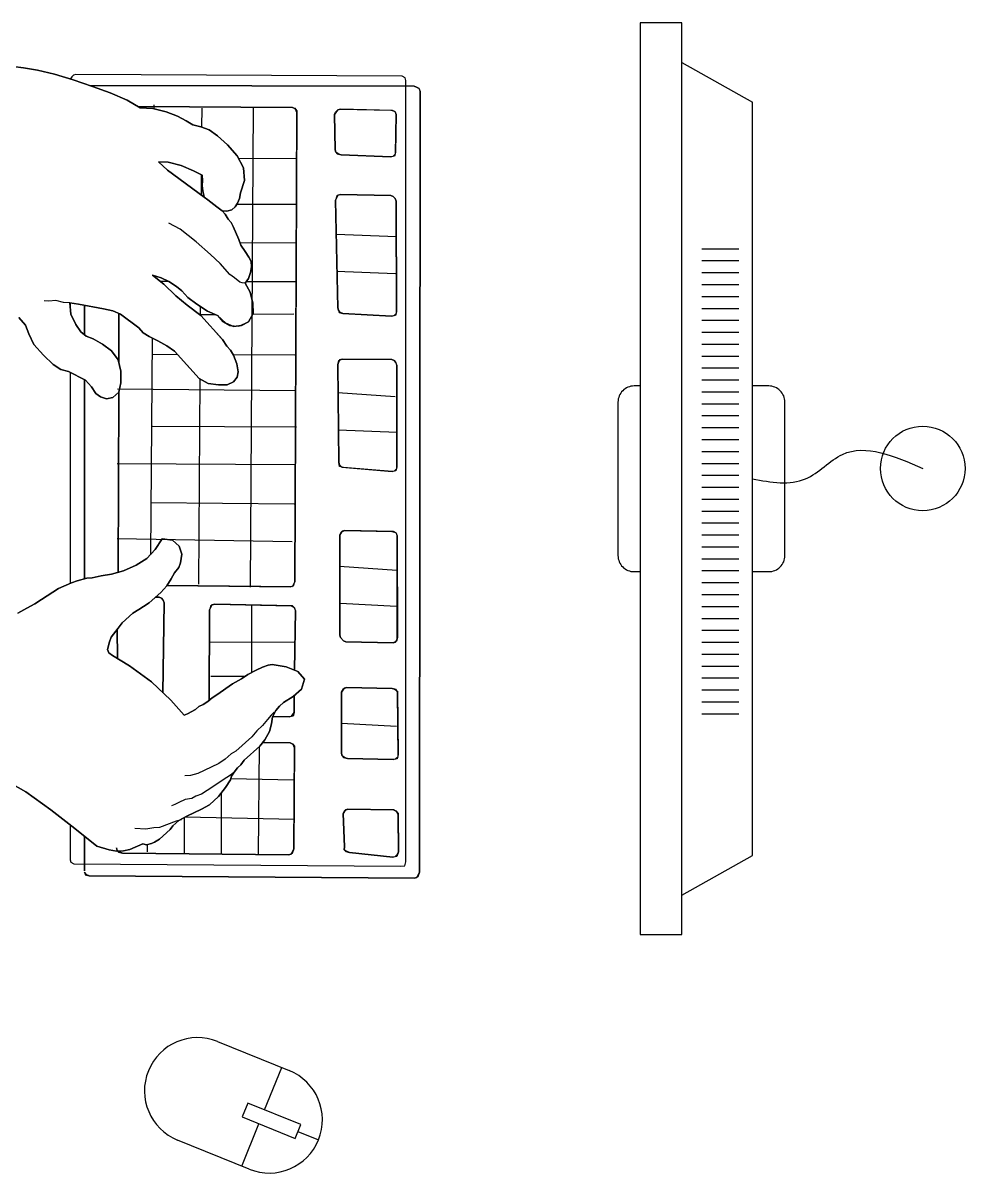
# Model space of a CAD drawing. Header units: metres. Extents: x 1905 to 1922.2, y 1773.7 to 1790.9.
# Drawn here: x 1908.235 to 1908.729, y 1775.417 to 1776.02 of the extents above; entities that cross this region are included whole.
import ezdxf

# ---------------------------------------------------------------- set-up
doc = ezdxf.new("R2010")
doc.units = ezdxf.units.M
doc.layers.add('ARREDI', color=7, linetype='Continuous')

# ---------------------------------------------------------------- blocks, each defined once
blk = doc.blocks.new('man_top_5')
at = {"color": 0}
for points in [[(0.02712, 0.17507), (0.03246, 0.17437), (0.03983, 0.17315), (0.04881, 0.17102), (0.05857, 0.16801), (0.06872, 0.16458), (0.07805, 0.16119), (0.08694, 0.15741), (0.09375, 0.15332), (0.10035, 0.15297), (0.10729, 0.15136), (0.11336, 0.14897), (0.11779, 0.14666), (0.12139, 0.14441), (0.12547, 0.14336), (0.12993, 0.14188), (0.13431, 0.13875), (0.13943, 0.13393), (0.1445, 0.12829), (0.14788, 0.12191), (0.14836, 0.11527), (0.14635, 0.10876), (0.14579, 0.1059), (0.14483, 0.10347), (0.14349, 0.10147), (0.14175, 0.09991), (0.13923, 0.09922), (0.13676, 0.09935), (0.13398, 0.10157), (0.12921, 0.10513), (0.12722, 0.10648), (0.12657, 0.10982), (0.12631, 0.11273), (0.12644, 0.1152), (0.12618, 0.11811), (0.12176, 0.12041), (0.1153, 0.12323), (0.10836, 0.12485), (0.10341, 0.12511), (0.10814, 0.12072), (0.12722, 0.10648), (0.12921, 0.10513), (0.13398, 0.10157), (0.13676, 0.09935), (0.13832, 0.09762), (0.13984, 0.09506), (0.1414, 0.09332), (0.14252, 0.09119), (0.14547, 0.08442), (0.14655, 0.08147), (0.14885, 0.07804), (0.15076, 0.07504), (0.15188, 0.07292), (0.15214, 0.07001), (0.15157, 0.06715), (0.15057, 0.06389), (0.14879, 0.06151), (0.15144, 0.05682), (0.15278, 0.05096), (0.1529, 0.04558), (0.1506, 0.04115), (0.14678, 0.03929), (0.14261, 0.03869), (0.13858, 0.04056), (0.13424, 0.04451), (0.129, 0.04685), (0.1234, 0.05046), (0.11863, 0.05402), (0.11551, 0.0575), (0.11273, 0.05971), (0.10874, 0.0624), (0.10471, 0.06427), (0.10024, 0.06575), (0.10618, 0.06089), (0.11247, 0.05476), (0.11841, 0.0499), (0.12557, 0.04456), (0.13688, 0.03197), (0.13918, 0.02854), (0.14113, 0.02636), (0.14265, 0.0238), (0.14447, 0.01916), (0.14507, 0.01499), (0.1445, 0.01213), (0.14272, 0.00974), (0.13934, 0.00827), (0.13478, 0.0081), (0.12944, 0.0088), (0.12463, 0.01154), (0.11175, 0.02587), (0.10776, 0.02856), (0.10295, 0.0313), (0.09852, 0.0336), (0.09531, 0.03542), (0.09297, 0.03803), (0.08343, 0.04515), (0.0794, 0.04702), (0.0745, 0.04811), (0.06139, 0.05046), (0.05688, 0.05112), (0.0574, 0.0453), (0.06, 0.03979), (0.06268, 0.03593), (0.06546, 0.03371), (0.0691, 0.03228), (0.07392, 0.02954), (0.07869, 0.02598), (0.08216, 0.02124), (0.0835, 0.01539), (0.08358, 0.00918), (0.08249, 0.00428), (0.07945, 0.00155), (0.07611, 0.0009), (0.07286, 0.0019), (0.07047, 0.00368), (0.06817, 0.00711), (0.06505, 0.01058), (0.0562, 0.01519), (0.05213, 0.01623), (0.04814, 0.01893), (0.04302, 0.02375), (0.03795, 0.02939), (0.03535, 0.0349), (0.03353, 0.03955), (0.03002, 0.04346)], [(0.03002, 0.04346), (0.03353, 0.03955), (0.03535, 0.0349), (0.03795, 0.02939), (0.04302, 0.02375), (0.04814, 0.01893), (0.05213, 0.01623), (0.0562, 0.01519), (0.06505, 0.01058), (0.06817, 0.00711), (0.07047, 0.00368), (0.07286, 0.0019), (0.07611, 0.0009), (0.07945, 0.00155), (0.08249, 0.00428), (0.08358, 0.00918), (0.0835, 0.01539), (0.08216, 0.02124), (0.07869, 0.02598), (0.07392, 0.02954), (0.0691, 0.03228), (0.06546, 0.03371), (0.06268, 0.03593), (0.06, 0.03979), (0.0574, 0.0453), (0.05688, 0.05112), (0.06139, 0.05046), (0.0745, 0.04811), (0.0794, 0.04702), (0.08343, 0.04515), (0.09297, 0.03803), (0.09531, 0.03542), (0.09852, 0.0336), (0.10295, 0.0313), (0.10776, 0.02856), (0.11175, 0.02587), (0.12463, 0.01154), (0.12944, 0.0088), (0.13478, 0.0081), (0.13934, 0.00827), (0.14272, 0.00974), (0.1445, 0.01213), (0.14507, 0.01499), (0.14447, 0.01916), (0.14265, 0.0238), (0.14113, 0.02636), (0.13918, 0.02854), (0.13688, 0.03197), (0.12557, 0.04456), (0.11841, 0.0499), (0.11247, 0.05476), (0.10618, 0.06089), (0.10024, 0.06575), (0.10471, 0.06427), (0.10874, 0.0624), (0.11273, 0.05971), (0.11551, 0.0575), (0.11863, 0.05402), (0.1234, 0.05046), (0.129, 0.04685), (0.13424, 0.04451), (0.13858, 0.04056), (0.14261, 0.03869), (0.14678, 0.03929), (0.1506, 0.04115), (0.1529, 0.04558), (0.15278, 0.05096), (0.15144, 0.05682), (0.14879, 0.06151), (0.15057, 0.06389), (0.15157, 0.06715), (0.15214, 0.07001), (0.15188, 0.07292), (0.15076, 0.07504), (0.14885, 0.07804), (0.14655, 0.08147), (0.14547, 0.08442), (0.14252, 0.09119), (0.1414, 0.09332), (0.13984, 0.09506), (0.13832, 0.09762), (0.13676, 0.09935), (0.13398, 0.10157), (0.12921, 0.10513), (0.12722, 0.10648), (0.10814, 0.12072), (0.10341, 0.12511), (0.10836, 0.12485), (0.1153, 0.12323), (0.12176, 0.12041), (0.12618, 0.11811), (0.12644, 0.1152), (0.12631, 0.11273), (0.12657, 0.10982), (0.12722, 0.10648), (0.12921, 0.10513), (0.13398, 0.10157), (0.13676, 0.09935), (0.13923, 0.09922), (0.14175, 0.09991), (0.14349, 0.10147), (0.14483, 0.10347), (0.14579, 0.1059), (0.14635, 0.10876), (0.14836, 0.11527), (0.14788, 0.12191), (0.1445, 0.12829), (0.13943, 0.13393), (0.13431, 0.13875), (0.12993, 0.14188), (0.12547, 0.14336), (0.12139, 0.14441), (0.11779, 0.14666), (0.11336, 0.14897), (0.10729, 0.15136), (0.10035, 0.15297), (0.09375, 0.15332), (0.08694, 0.15741), (0.07805, 0.16119), (0.06872, 0.16458), (0.05857, 0.16801), (0.04881, 0.17102), (0.03983, 0.17315), (0.03246, 0.17437), (0.02712, 0.17507)], [(0.05701, -0.22239), (0.05701, -0.24074), (0.05736, -0.242), (0.05896, -0.24291), (0.23045, -0.24421), (0.23253, -0.2439), (0.23305, -0.24187), (0.23301, 0.1678), (0.23266, 0.16906), (0.23106, 0.16997), (0.05996, 0.17083), (0.05871, 0.17049), (0.05784, 0.16971), (0.05707, 0.16848)], [(0.10087, 0.15501), (0.10086, 0.15285)], [(0.12599, 0.15325), (0.12592, 0.14321)], [(0.1529, 0.15388), (0.15145, -0.09779)], [(0.17583, 0.12662), (0.14532, 0.12675)], [(0.12575, 0.11833), (0.12567, 0.10763)], [(0.13676, 0.09935), (0.13923, 0.09922), (0.14175, 0.09991), (0.14349, 0.10147), (0.14483, 0.10347), (0.14579, 0.1059), (0.14635, 0.10876), (0.14836, 0.11527)], [(0.17538, 0.10267), (0.14437, 0.10278)], [(0.14252, 0.09119), (0.14547, 0.08442), (0.14655, 0.08147), (0.14885, 0.07804), (0.15076, 0.07504), (0.15188, 0.07292), (0.15214, 0.07001), (0.15157, 0.06715), (0.15057, 0.06389), (0.14879, 0.06151), (0.14714, 0.06159), (0.14593, 0.06207), (0.14315, 0.06429), (0.14077, 0.06607), (0.1357, 0.07171), (0.13058, 0.07653), (0.12308, 0.08313), (0.11475, 0.08978), (0.10872, 0.093)], [(0.22822, 0.08579), (0.19646, 0.08707)], [(0.17554, 0.0824), (0.14611, 0.08268)], [(0.2276, 0.06639), (0.19666, 0.06763)], [(0.10871, 0.06242), (0.10429, 0.06244)], [(0.13424, 0.04451), (0.13698, 0.04147), (0.14058, 0.03921), (0.14552, 0.03895), (0.1506, 0.04115), (0.1529, 0.04558), (0.15278, 0.05096), (0.15144, 0.05682), (0.14879, 0.06151)], [(0.1757, 0.06214), (0.14935, 0.06225)], [(0.05688, 0.05112), (0.05358, 0.05129), (0.04951, 0.05234), (0.04577, 0.05212), (0.0433, 0.05226)], [(0.05695, 0.05111), (0.05695, 0.05035)], [(0.12527, 0.04926), (0.12523, 0.0448)], [(0.1333, 0.04493), (0.12516, 0.04486)], [(0.17438, 0.04526), (0.15265, 0.04508)], [(0.09998, 0.03284), (0.09915, -0.08088)], [(0.11644, 0.02066), (0.12463, 0.01154), (0.12944, 0.0088), (0.13478, 0.0081), (0.13934, 0.00827), (0.14272, 0.00974), (0.1445, 0.01213), (0.14507, 0.01499), (0.14447, 0.01916), (0.14265, 0.0238), (0.14113, 0.02636), (0.13918, 0.02854), (0.13688, 0.03197), (0.13415, 0.035)], [(0.11347, 0.02396), (0.10008, 0.02401)], [(0.17489, 0.02374), (0.14262, 0.02385)], [(0.05696, 0.0148), (0.05698, -0.096)], [(0.125, 0.01133), (0.12425, -0.09634)], [(0.17513, 0.00512), (0.08175, 0.00597)], [(0.22746, 0.00191), (0.19739, 0.00393)], [(0.17577, -0.01393), (0.10014, -0.01361)], [(0.22853, -0.01674), (0.1976, -0.01551)], [(0.17471, -0.03371), (0.08173, -0.0333)], [(0.17444, -0.05437), (0.09924, -0.05366)], [(0.02567, -0.20062), (0.03369, -0.20518), (0.04683, -0.21456), (0.05954, -0.22434), (0.07103, -0.23363), (0.07754, -0.23563), (0.08123, -0.23624), (0.08496, -0.23603), (0.0883, -0.23538), (0.09507, -0.23243), (0.09711, -0.23296), (0.09963, -0.23226), (0.10132, -0.23153), (0.10388, -0.23001), (0.10953, -0.22494), (0.11088, -0.22294), (0.11391, -0.22021), (0.11817, -0.21796), (0.12581, -0.21423), (0.13006, -0.21198), (0.13484, -0.20769), (0.1384, -0.20292), (0.14109, -0.19893), (0.14162, -0.19689), (0.14296, -0.19489), (0.14474, -0.19251), (0.14648, -0.19095), (0.14826, -0.18856), (0.15651, -0.18115), (0.15916, -0.17798), (0.16146, -0.17356), (0.16251, -0.16948), (0.16312, -0.16579), (0.16494, -0.16258), (0.16672, -0.1602), (0.16889, -0.15825), (0.17402, -0.15521), (0.17836, -0.15131), (0.17988, -0.14602), (0.17637, -0.14211), (0.1703, -0.13972), (0.16292, -0.1385), (0.16084, -0.1388), (0.15789, -0.13988), (0.1545, -0.14136), (0.15025, -0.14361), (0.14682, -0.14591), (0.14213, -0.14855), (0.13397, -0.15431), (0.13141, -0.15583), (0.12923, -0.15778), (0.12667, -0.1593), (0.12455, -0.16043), (0.12281, -0.16199), (0.11856, -0.16424), (0.11686, -0.16498), (0.10984, -0.15716), (0.09961, -0.14752), (0.08807, -0.13905), (0.07927, -0.13362), (0.07727, -0.13227), (0.07653, -0.13058), (0.07758, -0.1265), (0.07853, -0.12407), (0.0821, -0.1193), (0.08431, -0.11653), (0.08996, -0.11145), (0.09295, -0.10955), (0.09551, -0.10803), (0.09851, -0.10612), (0.10459, -0.10066), (0.10767, -0.0971), (0.10993, -0.0935), (0.11175, -0.09029), (0.11397, -0.08752), (0.11493, -0.08509), (0.11558, -0.08058), (0.11415, -0.07637), (0.1106, -0.07328), (0.10526, -0.07259), (0.10165, -0.07818), (0.09727, -0.08291), (0.09171, -0.08633), (0.08494, -0.08928), (0.07865, -0.09101), (0.07322, -0.09196), (0.06862, -0.09295), (0.06571, -0.09321), (0.06068, -0.0946), (0.05773, -0.09568), (0.05096, -0.09862), (0.04197, -0.10435), (0.03854, -0.10664), (0.03429, -0.1089), (0.0296, -0.11154)], [(0.0296, -0.11154), (0.03429, -0.1089), (0.03854, -0.10664), (0.04197, -0.10435), (0.05096, -0.09862), (0.05773, -0.09568), (0.06068, -0.0946), (0.06571, -0.09321), (0.06862, -0.09295), (0.07322, -0.09196), (0.07865, -0.09101), (0.08494, -0.08928), (0.09171, -0.08633), (0.09727, -0.08291), (0.10165, -0.07818), (0.10526, -0.07259), (0.1106, -0.07328), (0.11415, -0.07637), (0.11558, -0.08058), (0.11493, -0.08509), (0.11397, -0.08752), (0.11175, -0.09029), (0.10993, -0.0935), (0.10767, -0.0971), (0.10459, -0.10066), (0.09851, -0.10612), (0.09551, -0.10803), (0.09295, -0.10955), (0.08996, -0.11145), (0.08431, -0.11653), (0.0821, -0.1193), (0.07853, -0.12407), (0.07758, -0.1265), (0.07653, -0.13058), (0.07727, -0.13227), (0.07927, -0.13362), (0.08807, -0.13905), (0.09961, -0.14752), (0.10984, -0.15716), (0.11686, -0.16498), (0.11856, -0.16424), (0.12281, -0.16199), (0.12455, -0.16043), (0.12667, -0.1593), (0.12923, -0.15778), (0.13141, -0.15583), (0.13397, -0.15431), (0.14213, -0.14855), (0.14682, -0.14591), (0.15025, -0.14361), (0.1545, -0.14136), (0.15789, -0.13988), (0.16084, -0.1388), (0.16292, -0.1385), (0.1703, -0.13972), (0.17637, -0.14211), (0.17988, -0.14602), (0.17836, -0.15131), (0.17402, -0.15521), (0.16889, -0.15825), (0.16672, -0.1602), (0.16494, -0.16258), (0.16312, -0.16579), (0.16251, -0.16948), (0.16146, -0.17356), (0.15916, -0.17798), (0.15651, -0.18115), (0.14826, -0.18856), (0.14648, -0.19095), (0.14474, -0.19251), (0.14296, -0.19489), (0.14162, -0.19689), (0.14109, -0.19893), (0.1384, -0.20292), (0.13484, -0.20769), (0.13006, -0.21198), (0.12581, -0.21423), (0.11817, -0.21796), (0.11391, -0.22021), (0.11088, -0.22294), (0.10953, -0.22494), (0.10388, -0.23001), (0.10132, -0.23153), (0.09963, -0.23226), (0.09711, -0.23296), (0.09507, -0.23243), (0.0883, -0.23538), (0.08496, -0.23603), (0.08123, -0.23624), (0.07754, -0.23563), (0.07103, -0.23363), (0.05954, -0.22434), (0.04683, -0.21456), (0.03369, -0.20518), (0.02567, -0.20062)], [(0.06571, -0.09321), (0.06862, -0.09295), (0.07322, -0.09196), (0.07865, -0.09101), (0.08494, -0.08928), (0.09171, -0.08633), (0.09727, -0.08291), (0.10165, -0.07818), (0.10526, -0.07259), (0.1106, -0.07328), (0.11415, -0.07637), (0.11558, -0.08058), (0.11493, -0.08509), (0.11397, -0.08752), (0.11175, -0.09029), (0.10993, -0.0935), (0.10767, -0.0971), (0.10459, -0.10066), (0.09851, -0.10612), (0.09551, -0.10803), (0.09295, -0.10955), (0.08996, -0.11145), (0.08431, -0.11653)], [(0.17338, -0.07415), (0.0817, -0.07257)], [(0.22839, -0.08908), (0.19832, -0.08706)], [(0.15218, -0.10733), (0.15208, -0.14264)], [(0.22821, -0.10808), (0.19853, -0.1065)], [(0.17512, -0.12675), (0.13047, -0.12684)], [(0.06826, -0.23142), (0.07103, -0.23363), (0.07754, -0.23563), (0.08123, -0.23624), (0.08496, -0.23603), (0.0883, -0.23538), (0.09507, -0.23243), (0.09711, -0.23296), (0.09963, -0.23226), (0.10132, -0.23153), (0.10388, -0.23001), (0.10953, -0.22494), (0.11088, -0.22294), (0.11391, -0.22021), (0.11817, -0.21796), (0.12581, -0.21423), (0.13006, -0.21198), (0.13484, -0.20769), (0.1384, -0.20292), (0.14109, -0.19893), (0.14162, -0.19689), (0.14296, -0.19489), (0.14474, -0.19251), (0.14648, -0.19095), (0.14826, -0.18856), (0.15651, -0.18115), (0.15916, -0.17798), (0.16146, -0.17356), (0.16251, -0.16948), (0.16312, -0.16579), (0.16494, -0.16258), (0.16672, -0.1602), (0.16889, -0.15825), (0.17402, -0.15521), (0.17836, -0.15131), (0.17988, -0.14602), (0.17637, -0.14211), (0.1703, -0.13972), (0.16292, -0.1385), (0.16084, -0.1388), (0.15789, -0.13988), (0.1545, -0.14136), (0.15025, -0.14361), (0.14682, -0.14591), (0.14213, -0.14855), (0.13397, -0.15431)], [(0.14856, -0.14474), (0.13076, -0.14464)], [(0.16407, -0.16336), (0.16234, -0.16492), (0.16056, -0.16731), (0.15791, -0.17047), (0.15487, -0.17321), (0.15222, -0.17637), (0.14397, -0.18378), (0.14141, -0.1853), (0.13837, -0.18803), (0.13494, -0.19033), (0.1273, -0.19406), (0.12391, -0.19553), (0.12014, -0.19657), (0.11723, -0.19683)], [(0.22816, -0.17092), (0.1993, -0.16938)], [(0.15618, -0.18144), (0.15556, -0.23773)], [(0.14296, -0.19489), (0.14166, -0.19606), (0.1391, -0.19758), (0.12881, -0.20447), (0.12581, -0.20638), (0.12286, -0.20746), (0.12074, -0.20859), (0.11739, -0.20924), (0.11401, -0.21071), (0.11188, -0.21184), (0.11019, -0.21257)], [(0.17416, -0.19904), (0.14125, -0.19831)], [(0.13624, -0.20581), (0.13612, -0.23793)], [(0.11517, -0.21987), (0.11266, -0.22056), (0.1038, -0.22381), (0.10089, -0.22406), (0.09673, -0.22467), (0.09096, -0.22436)], [(0.11679, -0.21869), (0.11672, -0.23731)], [(0.17471, -0.21974), (0.11722, -0.21846)], [(0.09734, -0.23289), (0.09733, -0.23669)]]:
    blk.add_lwpolyline(points, dxfattribs=at)
for points in [[(0.06719, 0.1651), (0.23739, 0.16467), (0.23982, 0.16371), (0.24055, 0.16202), (0.24021, -0.24721), (0.23925, -0.24964), (0.23756, -0.25037), (0.0669, -0.24912), (0.06569, -0.24864), (0.06451, -0.24734), (0.06486, -0.2486), (0.0669, -0.24912), (0.23756, -0.25037), (0.23882, -0.25003), (0.23973, -0.24842), (0.24021, -0.24721), (0.24055, 0.16202), (0.24021, 0.16328), (0.2386, 0.16419), (0.23739, 0.16467)], [(0.09244, 0.15411), (0.17355, 0.15361), (0.17477, 0.15313), (0.17594, 0.15183), (0.17476, -0.0949), (0.17428, -0.09611), (0.17337, -0.09772), (0.10776, -0.09695), (0.17254, -0.09767), (0.17423, -0.09694), (0.17476, -0.0949), (0.17589, 0.151), (0.17516, 0.1527), (0.17355, 0.15361)], [(0.19593, 0.13133), (0.19568, 0.14995), (0.19616, 0.15116), (0.19746, 0.15233), (0.19872, 0.15268), (0.22514, 0.1521), (0.22718, 0.15157), (0.22792, 0.14988), (0.22769, 0.13005), (0.22716, 0.12801), (0.22508, 0.12771), (0.19909, 0.12868), (0.19788, 0.12916), (0.19627, 0.13007), (0.19593, 0.13133), (0.19627, 0.13007), (0.19705, 0.12921), (0.19909, 0.12868), (0.22508, 0.12771), (0.22634, 0.12806), (0.22764, 0.12923), (0.22792, 0.14988), (0.22757, 0.15114), (0.22597, 0.15205), (0.19872, 0.15268), (0.19746, 0.15233), (0.19659, 0.15155), (0.19568, 0.14995)], [(0.1973, 0.04858), (0.19617, 0.10486), (0.19664, 0.10608), (0.19756, 0.10768), (0.19882, 0.10803), (0.22524, 0.10745), (0.22646, 0.10697), (0.22724, 0.1061), (0.22797, 0.10441), (0.22819, 0.04652), (0.22767, 0.04448), (0.22558, 0.04418), (0.20003, 0.04554), (0.19881, 0.04602), (0.19764, 0.04732), (0.1973, 0.04858), (0.19799, 0.04607), (0.20003, 0.04554), (0.22558, 0.04418), (0.22684, 0.04453), (0.22815, 0.0457), (0.22797, 0.10441), (0.22763, 0.10566), (0.22646, 0.10697), (0.22524, 0.10745), (0.19882, 0.10803), (0.19756, 0.10768), (0.19669, 0.1069), (0.19617, 0.10486)], [(0.0645, 0.03448), (0.06449, 0.04991)], [(0.08253, 0.01963), (0.0826, 0.04554)], [(0.19793, -0.03247), (0.19736, 0.01882), (0.19788, 0.02086), (0.19958, 0.02159), (0.22561, 0.02144), (0.22683, 0.02096), (0.22761, 0.0201), (0.22834, 0.0184), (0.22839, -0.03493), (0.22787, -0.03696), (0.22578, -0.03727), (0.20027, -0.03508), (0.19823, -0.03456), (0.19793, -0.03247), (0.19828, -0.03373), (0.19945, -0.03503), (0.22578, -0.03727), (0.22704, -0.03692), (0.22835, -0.03575), (0.22834, 0.0184), (0.228, 0.01966), (0.22683, 0.02096), (0.22561, 0.02144), (0.19958, 0.02159), (0.19832, 0.02125), (0.19736, 0.01882)], [(0.06453, -0.09354), (0.0645, 0.01087)], [(0.08221, -0.09003), (0.08248, 0.00427)], [(0.19847, -0.12303), (0.19838, -0.07053), (0.19929, -0.06892), (0.20098, -0.06819), (0.22576, -0.06868), (0.2278, -0.06921), (0.22854, -0.0709), (0.22858, -0.12423), (0.22806, -0.12627), (0.22637, -0.127), (0.20159, -0.12651), (0.20038, -0.12603), (0.19882, -0.12429), (0.19847, -0.12303), (0.19882, -0.12429), (0.20038, -0.12603), (0.20159, -0.12651), (0.22637, -0.127), (0.22763, -0.12666), (0.22854, -0.12505), (0.22854, -0.0709), (0.22819, -0.06964), (0.22659, -0.06873), (0.20098, -0.06819), (0.19973, -0.06853), (0.19838, -0.07053)], [(0.10182, -0.10315), (0.10363, -0.10309), (0.10485, -0.10357), (0.10563, -0.10444), (0.10636, -0.10613), (0.10567, -0.15324), (0.10636, -0.10613), (0.10602, -0.10487), (0.10485, -0.10357), (0.10363, -0.10309)], [(0.12983, -0.15725), (0.13014, -0.10988), (0.13062, -0.10866), (0.13153, -0.10706), (0.13279, -0.10671), (0.17284, -0.10761), (0.17444, -0.10852), (0.17518, -0.11022), (0.17472, -0.14146), (0.17518, -0.11022), (0.17483, -0.10896), (0.17366, -0.10765), (0.13279, -0.10671), (0.13153, -0.10706), (0.13066, -0.10784), (0.13014, -0.10988)], [(0.08178, -0.13517), (0.08165, -0.1199)], [(0.19929, -0.18508), (0.19936, -0.15284), (0.20027, -0.15124), (0.20197, -0.1505), (0.22592, -0.15095), (0.22713, -0.15143), (0.22874, -0.15234), (0.22902, -0.18584), (0.22849, -0.18788), (0.22641, -0.18818), (0.20246, -0.18773), (0.20124, -0.18726), (0.19964, -0.18634), (0.19929, -0.18508), (0.19964, -0.18634), (0.20042, -0.18721), (0.20246, -0.18773), (0.22641, -0.18818), (0.22767, -0.18784), (0.22897, -0.18667), (0.22869, -0.15317), (0.22796, -0.15148), (0.22592, -0.15095), (0.20197, -0.1505), (0.20071, -0.15085), (0.19936, -0.15284)], [(0.17453, -0.15475), (0.1744, -0.1635), (0.17388, -0.16554), (0.1718, -0.16584), (0.16314, -0.16575), (0.1718, -0.16584), (0.17305, -0.16549), (0.1744, -0.1635)], [(0.15812, -0.17922), (0.17231, -0.17951), (0.17352, -0.17999), (0.17469, -0.18129), (0.17431, -0.23501), (0.17335, -0.23744), (0.17166, -0.23818), (0.08448, -0.23724), (0.08327, -0.23676), (0.08166, -0.23585), (0.08132, -0.23459), (0.08166, -0.23585), (0.08244, -0.23672), (0.08448, -0.23724), (0.17166, -0.23818), (0.17291, -0.23783), (0.17383, -0.23622), (0.17431, -0.23501), (0.17465, -0.18212), (0.17391, -0.18042), (0.17231, -0.17951)], [(0.20082, -0.23394), (0.20009, -0.21654), (0.20101, -0.21494), (0.2027, -0.2142), (0.22665, -0.21465), (0.22787, -0.21513), (0.22904, -0.21644), (0.22919, -0.2367), (0.22824, -0.23913), (0.22616, -0.23943), (0.20355, -0.23698), (0.20234, -0.23651), (0.20073, -0.23559), (0.20082, -0.23394), (0.20073, -0.23559), (0.20151, -0.23646), (0.20355, -0.23698), (0.22616, -0.23943), (0.22741, -0.23908), (0.22872, -0.23791), (0.22919, -0.2367), (0.22899, -0.21726), (0.22826, -0.21557), (0.22665, -0.21465), (0.2027, -0.2142), (0.20144, -0.21455), (0.20009, -0.21654)], [(0.06456, -0.24651), (0.06455, -0.22841), (0.06456, -0.24651)]]:
    blk.add_lwpolyline(points, close=True, dxfattribs=at)
at = {"layer": 'ARREDI'}
for p, q in [((0.35586, 0.19786), (0.35586, -0.28003)), ((0.37773, 0.19786), (0.35586, 0.19786)), ((0.37773, -0.28003), (0.37773, 0.19786)), ((0.37773, 0.17711), (0.41482, 0.15629)), ((0.41482, -0.23846), (0.41482, 0.15629)), ((0.38825, 0.07953), (0.40762, 0.07953)), ((0.38825, 0.07328), (0.40762, 0.07328)), ((0.38825, 0.06703), (0.40762, 0.06703)), ((0.38825, 0.06078), (0.40762, 0.06078)), ((0.38825, 0.05453), (0.40762, 0.05453)), ((0.38825, 0.04828), (0.40762, 0.04828)), ((0.38825, 0.04203), (0.40762, 0.04203)), ((0.38825, 0.03578), (0.40762, 0.03578)), ((0.38825, 0.02953), (0.40762, 0.02953)), ((0.38825, 0.02328), (0.40762, 0.02328)), ((0.38825, 0.01703), (0.40762, 0.01703)), ((0.38825, 0.01078), (0.40762, 0.01078)), ((0.38825, 0.00453), (0.40762, 0.00453)), ((0.38825, -0.00172), (0.40762, -0.00172)), ((0.38825, -0.00797), (0.40762, -0.00797)), ((0.38825, -0.01422), (0.40762, -0.01422)), ((0.38825, -0.02047), (0.40762, -0.02047)), ((0.38825, -0.02672), (0.40762, -0.02672)), ((0.38825, -0.03297), (0.40762, -0.03297)), ((0.38825, -0.03922), (0.40762, -0.03922)), ((0.38825, -0.04547), (0.40762, -0.04547)), ((0.38825, -0.05172), (0.40762, -0.05172)), ((0.38825, -0.05797), (0.40762, -0.05797)), ((0.38825, -0.06422), (0.40762, -0.06422)), ((0.38825, -0.07047), (0.40762, -0.07047)), ((0.38825, -0.07672), (0.40762, -0.07672)), ((0.38825, -0.08297), (0.40762, -0.08297)), ((0.38825, -0.08922), (0.40762, -0.08922)), ((0.38825, -0.09547), (0.40762, -0.09547)), ((0.38825, -0.10172), (0.40762, -0.10172)), ((0.38825, -0.10797), (0.40762, -0.10797)), ((0.38825, -0.11422), (0.40762, -0.11422)), ((0.38825, -0.12047), (0.40762, -0.12047)), ((0.38825, -0.12672), (0.40762, -0.12672)), ((0.38825, -0.13297), (0.40762, -0.13297)), ((0.38825, -0.13922), (0.40762, -0.13922)), ((0.38825, -0.14547), (0.40762, -0.14547)), ((0.38825, -0.15172), (0.40762, -0.15172)), ((0.38825, -0.15797), (0.40762, -0.15797)), ((0.38825, -0.16422), (0.40762, -0.16422)), ((0.37773, -0.25928), (0.41482, -0.23846)), ((0.35586, -0.28003), (0.37773, -0.28003)), ((0.13433, -0.33604), (0.17189, -0.35127)), ((0.15896, -0.37189), (0.16797, -0.34968)), ((0.14702, -0.40133), (0.15603, -0.37912)), ((0.17647, -0.38321), (0.18724, -0.38758)), ((0.15094, -0.40292), (0.11338, -0.38769))]:
    blk.add_line(p, q, dxfattribs=at)
for points in [[(0.35586, 0.00758), (0.35275, 0.00758, 0.414214), (0.34428, -0.00088), (0.34428, -0.08129, 0.414214), (0.35275, -0.08975), (0.35586, -0.08975)], [(0.41482, -0.08975), (0.42334, -0.08975, 0.414214), (0.43181, -0.08129), (0.43181, -0.00088, 0.414214), (0.42334, 0.00758), (0.41482, 0.00758)]]:
    blk.add_lwpolyline(points, format="xyb", dxfattribs=at)
blk.add_lwpolyline([(0.14725, -0.37556), (0.17501, -0.38682), (0.17794, -0.37959), (0.15019, -0.36833)], close=True, dxfattribs=at)
blk.add_circle((0.5041, -0.03566), 0.02216, dxfattribs=at)
for centre, start, end in [((0.12385, -0.36186), 67.91811, 247.91811), ((0.16142, -0.3771), 247.91811, 67.91811)]:
    blk.add_arc(centre, 0.02787, start, end, dxfattribs=at)
blk.add_spline([(0.41482, -0.04109), (0.44264, -0.04109), (0.46203, -0.02829), (0.5041, -0.03566)], degree=3, dxfattribs=at)

msp = doc.modelspace()

# ---------------------------------------------------------------- block references
msp.add_blockref('man_top_5', (1908.20234, 1775.82208))

doc.saveas('drawing.dxf')
